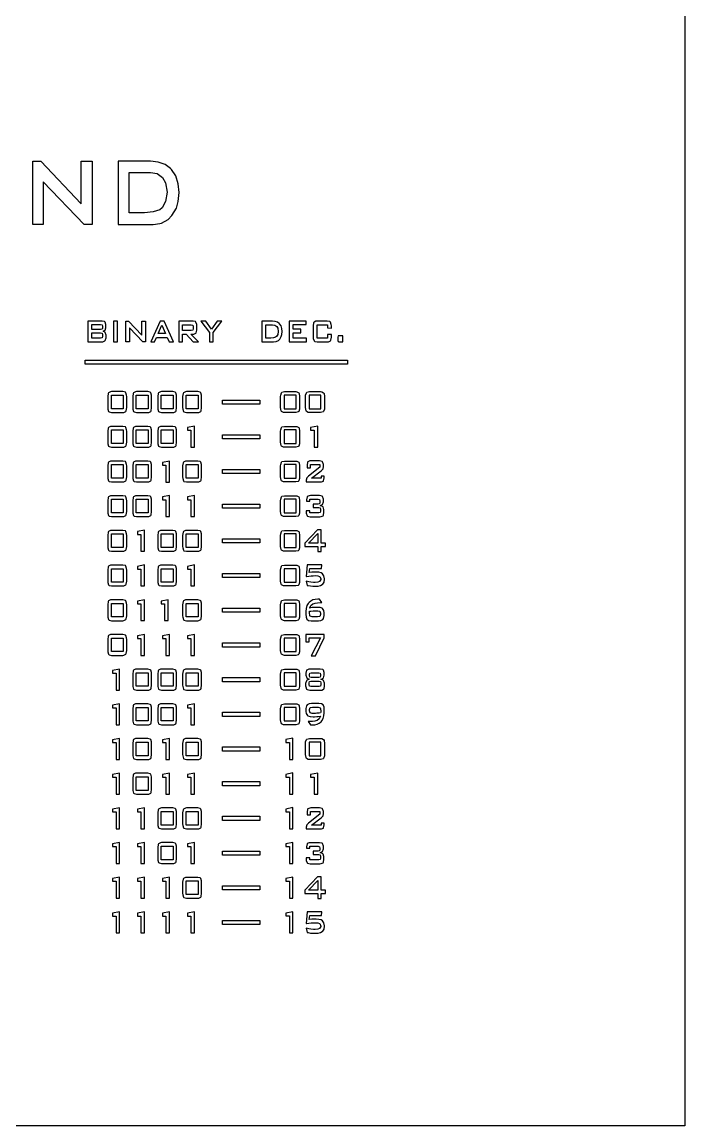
# Model space of a CAD drawing. Header units: inches. Extents: x 17631.1 to 17696.1, y 16284.5 to 16310.9.
# Drawn here: x 17651.45 to 17654.61, y 16300.4 to 16305.65 of the extents above; entities that cross this region are included whole.
import ezdxf

# ---------------------------------------------------------------- set-up
doc = ezdxf.new("R2010")
doc.units = ezdxf.units.IN
doc.header["$MEASUREMENT"] = 0

msp = doc.modelspace()

# ---------------------------------------------------------------- linework, layer by layer
at = {"color": 1}
msp.add_lwpolyline([(17631.1088, 16310.904), (17654.6088, 16310.904), (17654.6088, 16300.404), (17631.1088, 16300.404)], close=True, dxfattribs=at)
at = {"color": 2, "linetype": 'ByBlock', "flags": 128}
for points in [[(17651.7874, 16304.6914), (17651.7501, 16304.6914), (17651.5543, 16304.8942), (17651.5543, 16304.6914), (17651.5053, 16304.6914), (17651.5053, 16304.9922), (17651.5427, 16304.9922), (17651.7361, 16304.7894), (17651.7361, 16304.9922), (17651.7874, 16304.9922)], [(17652.1977, 16304.8849), (17652.186, 16304.9223), (17652.165, 16304.9525), (17652.1603, 16304.9572), (17652.1347, 16304.9759), (17652.1021, 16304.9876), (17652.0648, 16304.9922), (17651.911, 16304.9922), (17651.911, 16304.6914), (17652.0787, 16304.6914), (17652.1091, 16304.696), (17652.1184, 16304.6984), (17652.1487, 16304.7147), (17652.1673, 16304.7334), (17652.1884, 16304.7683), (17652.1977, 16304.801), (17652.2023, 16304.8429)], [(17652.137, 16304.801), (17652.1207, 16304.7707), (17652.1091, 16304.7613), (17652.0787, 16304.752), (17652.0368, 16304.7474), (17651.9645, 16304.7474), (17651.9645, 16304.9386), (17652.0648, 16304.9386), (17652.0974, 16304.9339), (17652.1231, 16304.9153), (17652.137, 16304.8896), (17652.144, 16304.8453)], [(17651.8501, 16304.1787), (17651.8399, 16304.1841), (17651.8501, 16304.1895), (17651.8535, 16304.2003), (17651.8535, 16304.2152), (17651.8494, 16304.2274), (17651.8467, 16304.2295), (17651.8352, 16304.2322), (17651.7675, 16304.2322), (17651.7675, 16304.1326), (17651.8305, 16304.1326), (17651.8386, 16304.1333), (17651.848, 16304.1374), (17651.8501, 16304.1394), (17651.8541, 16304.1523), (17651.8541, 16304.1651), (17651.8501, 16304.178)], [(17651.8365, 16304.2085), (17651.8365, 16304.199), (17651.8345, 16304.1936), (17651.8278, 16304.1922), (17651.7858, 16304.1922), (17651.7858, 16304.2159), (17651.8278, 16304.2159), (17651.8345, 16304.2146)], [(17651.9076, 16304.2322), (17651.8893, 16304.2322), (17651.8893, 16304.1326), (17651.9076, 16304.1326)], [(17652.0416, 16304.1326), (17652.0287, 16304.1326), (17651.9651, 16304.2003), (17651.9651, 16304.1326), (17651.9482, 16304.1326), (17651.9482, 16304.2322), (17651.9611, 16304.2322), (17652.0247, 16304.1651), (17652.0247, 16304.2322), (17652.0416, 16304.2322)], [(17652.1296, 16304.2322), (17652.1113, 16304.2322), (17652.0666, 16304.1326), (17652.0849, 16304.1326), (17652.0944, 16304.1543), (17652.1445, 16304.1543), (17652.1539, 16304.1326), (17652.1749, 16304.1326)], [(17652.137, 16304.1726), (17652.1018, 16304.1726), (17652.1194, 16304.2125)], [(17652.2683, 16304.2071), (17652.2683, 16304.1949), (17652.2663, 16304.1888), (17652.2595, 16304.1875), (17652.2182, 16304.1875), (17652.2182, 16304.2146), (17652.2595, 16304.2146), (17652.2663, 16304.2132)], [(17652.3637, 16304.178), (17652.405, 16304.2322), (17652.3833, 16304.2322), (17652.3563, 16304.1936), (17652.3285, 16304.2322), (17652.3041, 16304.2322), (17652.3454, 16304.1773), (17652.3454, 16304.1326), (17652.3637, 16304.1326)], [(17652.6905, 16304.1967), (17652.6867, 16304.209), (17652.6799, 16304.2192), (17652.6782, 16304.2209), (17652.6697, 16304.2268), (17652.6587, 16304.2306), (17652.6464, 16304.2319), (17652.5951, 16304.2319), (17652.5951, 16304.1326), (17652.6417, 16304.1326), (17652.6511, 16304.1331), (17652.6612, 16304.1348), (17652.6638, 16304.1352), (17652.6739, 16304.1403), (17652.6803, 16304.1466), (17652.6871, 16304.1581), (17652.6901, 16304.1687), (17652.6913, 16304.1827)], [(17652.6706, 16304.1687), (17652.6646, 16304.1589), (17652.6608, 16304.156), (17652.6511, 16304.1526), (17652.6375, 16304.1513), (17652.6137, 16304.1513), (17652.6137, 16304.2141), (17652.6464, 16304.2141), (17652.657, 16304.2124), (17652.6659, 16304.2064), (17652.6706, 16304.198), (17652.6727, 16304.1831)], [(17652.7439, 16304.1513), (17652.7439, 16304.1759), (17652.7804, 16304.1759), (17652.7804, 16304.1929), (17652.7439, 16304.1929), (17652.7439, 16304.2149), (17652.8062, 16304.2149), (17652.8062, 16304.2319), (17652.7252, 16304.2319), (17652.7252, 16304.1326), (17652.8071, 16304.1326), (17652.8071, 16304.1513)], [(17652.9262, 16304.2086), (17652.9258, 16304.2154), (17652.922, 16304.2268), (17652.9186, 16304.2294), (17652.9063, 16304.2319), (17652.8592, 16304.2319), (17652.8525, 16304.2315), (17652.8436, 16304.2268), (17652.8414, 16304.2234), (17652.8397, 16304.2086), (17652.8397, 16304.1488), (17652.8436, 16304.1377), (17652.8469, 16304.1352), (17652.8592, 16304.1326), (17652.9063, 16304.1326), (17652.9131, 16304.1331), (17652.922, 16304.1377), (17652.9241, 16304.1411), (17652.9262, 16304.156), (17652.9262, 16304.1678), (17652.9076, 16304.1678), (17652.9076, 16304.1513), (17652.858, 16304.1513), (17652.858, 16304.2141), (17652.9076, 16304.2141), (17652.9076, 16304.1992), (17652.9262, 16304.1988)], [(17651.8365, 16304.1672), (17651.8365, 16304.1597), (17651.8352, 16304.1523), (17651.8278, 16304.1509), (17651.7858, 16304.1509), (17651.7858, 16304.176), (17651.8278, 16304.176), (17651.8352, 16304.1739)], [(17652.9814, 16304.1399), (17652.9814, 16304.1555), (17652.9805, 16304.1611), (17652.9775, 16304.1623), (17652.964, 16304.1623), (17652.9584, 16304.1611), (17652.9576, 16304.1555), (17652.9576, 16304.1399), (17652.958, 16304.1343), (17652.961, 16304.1326), (17652.975, 16304.1326), (17652.9805, 16304.1339)], [(17651.952, 16303.8206), (17651.952, 16303.8727), (17651.9517, 16303.8801), (17651.9484, 16303.8913), (17651.9457, 16303.8937), (17651.9338, 16303.8963), (17651.8803, 16303.8963), (17651.8753, 16303.896), (17651.866, 16303.8913), (17651.864, 16303.8877), (17651.8624, 16303.8727), (17651.8624, 16303.8206), (17651.8627, 16303.8136), (17651.866, 16303.802), (17651.8687, 16303.7997), (17651.8803, 16303.797), (17651.9338, 16303.797), (17651.9391, 16303.7973), (17651.9484, 16303.802), (17651.95, 16303.8056)], [(17651.879, 16303.8794), (17651.9354, 16303.8794), (17651.9354, 16303.815), (17651.879, 16303.815)], [(17651.9975, 16303.8794), (17652.054, 16303.8794), (17652.054, 16303.815), (17651.9975, 16303.815)], [(17652.1894, 16303.8727), (17652.1891, 16303.8801), (17652.1858, 16303.8913), (17652.1831, 16303.8937), (17652.1712, 16303.8963), (17652.1177, 16303.8963), (17652.1124, 16303.896), (17652.1034, 16303.8913), (17652.1014, 16303.8877), (17652.0995, 16303.8727), (17652.0995, 16303.8206), (17652.0998, 16303.8136), (17652.1034, 16303.802), (17652.1058, 16303.7997), (17652.1177, 16303.797), (17652.1712, 16303.797), (17652.1765, 16303.7973), (17652.1858, 16303.802), (17652.1874, 16303.8056), (17652.1894, 16303.8206)], [(17652.1161, 16303.8794), (17652.1728, 16303.8794), (17652.1728, 16303.815), (17652.1161, 16303.815)], [(17652.3083, 16303.8727), (17652.308, 16303.8801), (17652.3047, 16303.8913), (17652.302, 16303.8937), (17652.29, 16303.8963), (17652.2366, 16303.8963), (17652.2313, 16303.896), (17652.2223, 16303.8913), (17652.2203, 16303.8877), (17652.2183, 16303.8727), (17652.2183, 16303.8206), (17652.2187, 16303.8136), (17652.2223, 16303.802), (17652.2246, 16303.7997), (17652.2366, 16303.797), (17652.29, 16303.797), (17652.2954, 16303.7973), (17652.3047, 16303.802), (17652.3063, 16303.8056), (17652.3083, 16303.8206)], [(17652.2349, 16303.8794), (17652.2917, 16303.8794), (17652.2917, 16303.815), (17652.2349, 16303.815)], [(17652.6845, 16303.8727), (17652.6848, 16303.8801), (17652.6882, 16303.8913), (17652.6908, 16303.8937), (17652.7028, 16303.8963), (17652.7562, 16303.8963), (17652.7615, 16303.896), (17652.7705, 16303.8913), (17652.7725, 16303.8877), (17652.7745, 16303.8727), (17652.7745, 16303.8206), (17652.7741, 16303.8136), (17652.7705, 16303.802), (17652.7682, 16303.7997), (17652.7562, 16303.797), (17652.7028, 16303.797), (17652.6975, 16303.7973), (17652.6882, 16303.802), (17652.6865, 16303.8056), (17652.6845, 16303.8206)], [(17652.7579, 16303.8794), (17652.7011, 16303.8794), (17652.7011, 16303.815), (17652.7579, 16303.815)], [(17652.8034, 16303.8727), (17652.8037, 16303.8801), (17652.807, 16303.8913), (17652.8097, 16303.8937), (17652.8216, 16303.8963), (17652.8751, 16303.8963), (17652.8804, 16303.896), (17652.8894, 16303.8913), (17652.8914, 16303.8877), (17652.8933, 16303.8727), (17652.8933, 16303.8206), (17652.893, 16303.8136), (17652.8894, 16303.802), (17652.887, 16303.7997), (17652.8751, 16303.797), (17652.8216, 16303.797), (17652.8163, 16303.7973), (17652.807, 16303.802), (17652.8054, 16303.8056), (17652.8034, 16303.8206)], [(17652.8767, 16303.8794), (17652.82, 16303.8794), (17652.82, 16303.815), (17652.8767, 16303.815)], [(17651.952, 16303.6556), (17651.952, 16303.7077), (17651.9517, 16303.7151), (17651.9484, 16303.7263), (17651.9457, 16303.7287), (17651.9338, 16303.7313), (17651.8803, 16303.7313), (17651.8753, 16303.731), (17651.866, 16303.7263), (17651.864, 16303.7227), (17651.8624, 16303.7077), (17651.8624, 16303.6556), (17651.8627, 16303.6486), (17651.866, 16303.637), (17651.8687, 16303.6347), (17651.8803, 16303.632), (17651.9338, 16303.632), (17651.9391, 16303.6323), (17651.9484, 16303.637), (17651.95, 16303.6406)], [(17652.1894, 16303.7077), (17652.1891, 16303.7151), (17652.1858, 16303.7263), (17652.1831, 16303.7287), (17652.1712, 16303.7313), (17652.1177, 16303.7313), (17652.1124, 16303.731), (17652.1034, 16303.7263), (17652.1014, 16303.7227), (17652.0995, 16303.7077), (17652.0995, 16303.6556), (17652.0998, 16303.6486), (17652.1034, 16303.637), (17652.1058, 16303.6347), (17652.1177, 16303.632), (17652.1712, 16303.632), (17652.1765, 16303.6323), (17652.1858, 16303.637), (17652.1874, 16303.6406), (17652.1894, 16303.6556)], [(17652.2742, 16303.7319), (17652.2407, 16303.7255), (17652.2407, 16303.7124), (17652.2574, 16303.7124), (17652.2574, 16303.6321), (17652.2742, 16303.6321)], [(17652.6845, 16303.7077), (17652.6848, 16303.7151), (17652.6882, 16303.7263), (17652.6908, 16303.7287), (17652.7028, 16303.7313), (17652.7562, 16303.7313), (17652.7615, 16303.731), (17652.7705, 16303.7263), (17652.7725, 16303.7227), (17652.7745, 16303.7077), (17652.7745, 16303.6556), (17652.7741, 16303.6486), (17652.7705, 16303.637), (17652.7682, 16303.6347), (17652.7562, 16303.632), (17652.7028, 16303.632), (17652.6975, 16303.6323), (17652.6882, 16303.637), (17652.6865, 16303.6406), (17652.6845, 16303.6556)], [(17652.8609, 16303.7328), (17652.8268, 16303.7262), (17652.8268, 16303.7131), (17652.844, 16303.7131), (17652.844, 16303.632), (17652.8609, 16303.632)], [(17651.879, 16303.7144), (17651.9354, 16303.7144), (17651.9354, 16303.65), (17651.879, 16303.65)], [(17651.9975, 16303.7144), (17652.054, 16303.7144), (17652.054, 16303.65), (17651.9975, 16303.65)], [(17652.1161, 16303.7144), (17652.1728, 16303.7144), (17652.1728, 16303.65), (17652.1161, 16303.65)], [(17652.7579, 16303.7144), (17652.7011, 16303.7144), (17652.7011, 16303.65), (17652.7579, 16303.65)], [(17651.952, 16303.4906), (17651.952, 16303.5427), (17651.9517, 16303.5501), (17651.9484, 16303.5613), (17651.9457, 16303.5637), (17651.9338, 16303.5663), (17651.8803, 16303.5663), (17651.8753, 16303.566), (17651.866, 16303.5613), (17651.864, 16303.5577), (17651.8624, 16303.5427), (17651.8624, 16303.4906), (17651.8627, 16303.4836), (17651.866, 16303.472), (17651.8687, 16303.4697), (17651.8803, 16303.467), (17651.9338, 16303.467), (17651.9391, 16303.4673), (17651.9484, 16303.472), (17651.95, 16303.4756)], [(17652.1553, 16303.5664), (17652.1218, 16303.56), (17652.1218, 16303.5469), (17652.1386, 16303.5469), (17652.1386, 16303.4666), (17652.1553, 16303.4666)], [(17652.3083, 16303.5427), (17652.308, 16303.5501), (17652.3047, 16303.5613), (17652.302, 16303.5637), (17652.29, 16303.5663), (17652.2366, 16303.5663), (17652.2313, 16303.566), (17652.2223, 16303.5613), (17652.2203, 16303.5577), (17652.2183, 16303.5427), (17652.2183, 16303.4906), (17652.2187, 16303.4836), (17652.2223, 16303.472), (17652.2246, 16303.4697), (17652.2366, 16303.467), (17652.29, 16303.467), (17652.2954, 16303.4673), (17652.3047, 16303.472), (17652.3063, 16303.4756), (17652.3083, 16303.4906)], [(17652.6845, 16303.5427), (17652.6848, 16303.5501), (17652.6882, 16303.5613), (17652.6908, 16303.5637), (17652.7028, 16303.5663), (17652.7562, 16303.5663), (17652.7615, 16303.566), (17652.7705, 16303.5613), (17652.7725, 16303.5577), (17652.7745, 16303.5427), (17652.7745, 16303.4906), (17652.7741, 16303.4836), (17652.7705, 16303.472), (17652.7682, 16303.4697), (17652.7562, 16303.467), (17652.7028, 16303.467), (17652.6975, 16303.4673), (17652.6882, 16303.472), (17652.6865, 16303.4756), (17652.6845, 16303.4906)], [(17651.879, 16303.5494), (17651.9354, 16303.5494), (17651.9354, 16303.485), (17651.879, 16303.485)], [(17651.9975, 16303.5494), (17652.054, 16303.5494), (17652.054, 16303.485), (17651.9975, 16303.485)], [(17652.2349, 16303.5494), (17652.2917, 16303.5494), (17652.2917, 16303.485), (17652.2349, 16303.485)], [(17652.7579, 16303.5494), (17652.7011, 16303.5494), (17652.7011, 16303.485), (17652.7579, 16303.485)], [(17651.952, 16303.3256), (17651.952, 16303.3777), (17651.9517, 16303.3851), (17651.9484, 16303.3963), (17651.9457, 16303.3987), (17651.9338, 16303.4013), (17651.8803, 16303.4013), (17651.8753, 16303.401), (17651.866, 16303.3963), (17651.864, 16303.3927), (17651.8624, 16303.3777), (17651.8624, 16303.3256), (17651.8627, 16303.3186), (17651.866, 16303.307), (17651.8687, 16303.3047), (17651.8803, 16303.302), (17651.9338, 16303.302), (17651.9391, 16303.3023), (17651.9484, 16303.307), (17651.95, 16303.3106)], [(17651.879, 16303.3844), (17651.9354, 16303.3844), (17651.9354, 16303.32), (17651.879, 16303.32)], [(17651.9975, 16303.3844), (17652.054, 16303.3844), (17652.054, 16303.32), (17651.9975, 16303.32)], [(17652.1553, 16303.4019), (17652.1218, 16303.3955), (17652.1218, 16303.3824), (17652.1386, 16303.3824), (17652.1386, 16303.3021), (17652.1553, 16303.3021)], [(17652.2742, 16303.4019), (17652.2407, 16303.3955), (17652.2407, 16303.3824), (17652.2574, 16303.3824), (17652.2574, 16303.3021), (17652.2742, 16303.3021)], [(17652.6845, 16303.3777), (17652.6848, 16303.3851), (17652.6882, 16303.3963), (17652.6908, 16303.3987), (17652.7028, 16303.4013), (17652.7562, 16303.4013), (17652.7615, 16303.401), (17652.7705, 16303.3963), (17652.7725, 16303.3927), (17652.7745, 16303.3777), (17652.7745, 16303.3256), (17652.7741, 16303.3186), (17652.7705, 16303.307), (17652.7682, 16303.3047), (17652.7562, 16303.302), (17652.7028, 16303.302), (17652.6975, 16303.3023), (17652.6882, 16303.307), (17652.6865, 16303.3106), (17652.6845, 16303.3256)], [(17652.7579, 16303.3844), (17652.7011, 16303.3844), (17652.7011, 16303.32), (17652.7579, 16303.32)], [(17651.952, 16303.1606), (17651.952, 16303.2127), (17651.9517, 16303.2201), (17651.9484, 16303.2313), (17651.9457, 16303.2337), (17651.9338, 16303.2363), (17651.8803, 16303.2363), (17651.8753, 16303.236), (17651.866, 16303.2313), (17651.864, 16303.2277), (17651.8624, 16303.2127), (17651.8624, 16303.1606), (17651.8627, 16303.1536), (17651.866, 16303.142), (17651.8687, 16303.1397), (17651.8803, 16303.137), (17651.9338, 16303.137), (17651.9391, 16303.1373), (17651.9484, 16303.142), (17651.95, 16303.1456)], [(17651.879, 16303.2194), (17651.9354, 16303.2194), (17651.9354, 16303.155), (17651.879, 16303.155)], [(17652.0368, 16303.2369), (17652.0033, 16303.2305), (17652.0033, 16303.2174), (17652.02, 16303.2174), (17652.02, 16303.1371), (17652.0368, 16303.1371)], [(17652.1894, 16303.2127), (17652.1891, 16303.2201), (17652.1858, 16303.2313), (17652.1831, 16303.2337), (17652.1712, 16303.2363), (17652.1177, 16303.2363), (17652.1124, 16303.236), (17652.1034, 16303.2313), (17652.1014, 16303.2277), (17652.0995, 16303.2127), (17652.0995, 16303.1606), (17652.0998, 16303.1536), (17652.1034, 16303.142), (17652.1058, 16303.1397), (17652.1177, 16303.137), (17652.1712, 16303.137), (17652.1765, 16303.1373), (17652.1858, 16303.142), (17652.1874, 16303.1456), (17652.1894, 16303.1606)], [(17652.1161, 16303.2194), (17652.1728, 16303.2194), (17652.1728, 16303.155), (17652.1161, 16303.155)], [(17652.3083, 16303.2127), (17652.308, 16303.2201), (17652.3047, 16303.2313), (17652.302, 16303.2337), (17652.29, 16303.2363), (17652.2366, 16303.2363), (17652.2313, 16303.236), (17652.2223, 16303.2313), (17652.2203, 16303.2277), (17652.2183, 16303.2127), (17652.2183, 16303.1606), (17652.2187, 16303.1536), (17652.2223, 16303.142), (17652.2246, 16303.1397), (17652.2366, 16303.137), (17652.29, 16303.137), (17652.2954, 16303.1373), (17652.3047, 16303.142), (17652.3063, 16303.1456), (17652.3083, 16303.1606)], [(17652.2349, 16303.2194), (17652.2917, 16303.2194), (17652.2917, 16303.155), (17652.2349, 16303.155)], [(17652.6845, 16303.2127), (17652.6848, 16303.2201), (17652.6882, 16303.2313), (17652.6908, 16303.2337), (17652.7028, 16303.2363), (17652.7562, 16303.2363), (17652.7615, 16303.236), (17652.7705, 16303.2313), (17652.7725, 16303.2277), (17652.7745, 16303.2127), (17652.7745, 16303.1606), (17652.7741, 16303.1536), (17652.7705, 16303.142), (17652.7682, 16303.1397), (17652.7562, 16303.137), (17652.7028, 16303.137), (17652.6975, 16303.1373), (17652.6882, 16303.142), (17652.6865, 16303.1456), (17652.6845, 16303.1606)], [(17652.7579, 16303.2194), (17652.7011, 16303.2194), (17652.7011, 16303.155), (17652.7579, 16303.155)], [(17652.8977, 16303.1596), (17652.8977, 16303.1763), (17652.8782, 16303.1763), (17652.8782, 16303.2387), (17652.8608, 16303.2387), (17652.8006, 16303.1763), (17652.8006, 16303.1596), (17652.8613, 16303.1596), (17652.8613, 16303.1364), (17652.8782, 16303.1364), (17652.8782, 16303.1596)], [(17652.8613, 16303.1763), (17652.8175, 16303.1763), (17652.8613, 16303.2212)], [(17651.952, 16302.9956), (17651.952, 16303.0477), (17651.9517, 16303.0551), (17651.9484, 16303.0663), (17651.9457, 16303.0687), (17651.9338, 16303.0713), (17651.8803, 16303.0713), (17651.8753, 16303.071), (17651.866, 16303.0663), (17651.864, 16303.0627), (17651.8624, 16303.0477), (17651.8624, 16302.9956), (17651.8627, 16302.9886), (17651.866, 16302.977), (17651.8687, 16302.9747), (17651.8803, 16302.972), (17651.9338, 16302.972), (17651.9391, 16302.9723), (17651.9484, 16302.977), (17651.95, 16302.9806)], [(17651.879, 16303.0544), (17651.9354, 16303.0544), (17651.9354, 16302.99), (17651.879, 16302.99)], [(17652.0368, 16303.0719), (17652.0033, 16303.0655), (17652.0033, 16303.0524), (17652.02, 16303.0524), (17652.02, 16302.9721), (17652.0368, 16302.9721)], [(17652.1894, 16303.0477), (17652.1891, 16303.0551), (17652.1858, 16303.0663), (17652.1831, 16303.0687), (17652.1712, 16303.0713), (17652.1177, 16303.0713), (17652.1124, 16303.071), (17652.1034, 16303.0663), (17652.1014, 16303.0627), (17652.0995, 16303.0477), (17652.0995, 16302.9956), (17652.0998, 16302.9886), (17652.1034, 16302.977), (17652.1058, 16302.9747), (17652.1177, 16302.972), (17652.1712, 16302.972), (17652.1765, 16302.9723), (17652.1858, 16302.977), (17652.1874, 16302.9806), (17652.1894, 16302.9956)], [(17652.1161, 16303.0544), (17652.1728, 16303.0544), (17652.1728, 16302.99), (17652.1161, 16302.99)], [(17652.2742, 16303.0719), (17652.2407, 16303.0655), (17652.2407, 16303.0524), (17652.2574, 16303.0524), (17652.2574, 16302.9721), (17652.2742, 16302.9721)], [(17652.6845, 16303.0477), (17652.6848, 16303.0551), (17652.6882, 16303.0663), (17652.6908, 16303.0687), (17652.7028, 16303.0713), (17652.7562, 16303.0713), (17652.7615, 16303.071), (17652.7705, 16303.0663), (17652.7725, 16303.0627), (17652.7745, 16303.0477), (17652.7745, 16302.9956), (17652.7741, 16302.9886), (17652.7705, 16302.977), (17652.7682, 16302.9747), (17652.7562, 16302.972), (17652.7028, 16302.972), (17652.6975, 16302.9723), (17652.6882, 16302.977), (17652.6865, 16302.9806), (17652.6845, 16302.9956)], [(17652.7579, 16303.0544), (17652.7011, 16303.0544), (17652.7011, 16302.99), (17652.7579, 16302.99)], [(17652.8933, 16303.0065), (17652.8905, 16303.0203), (17652.8833, 16303.03), (17652.8776, 16303.0341), (17652.867, 16303.0372), (17652.8536, 16303.0383), (17652.8513, 16303.0383), (17652.8395, 16303.0378), (17652.8332, 16303.0375), (17652.8212, 16303.0361), (17652.8232, 16303.0555), (17652.879, 16303.0555), (17652.8805, 16303.0724), (17652.8112, 16303.0724), (17652.8066, 16303.0169), (17652.8072, 16303.0172), (17652.8189, 16303.0189), (17652.8301, 16303.02), (17652.839, 16303.0206), (17652.8498, 16303.0212), (17652.861, 16303.0203), (17652.8702, 16303.0174), (17652.8713, 16303.0169), (17652.8762, 16303.0054), (17652.8762, 16303.0034), (17652.8702, 16302.9931), (17652.8624, 16302.9902), (17652.849, 16302.9891), (17652.8407, 16302.9894), (17652.8289, 16302.9905), (17652.8183, 16302.9919), (17652.8066, 16302.9945), (17652.8106, 16302.975), (17652.8152, 16302.9739), (17652.8272, 16302.9722), (17652.8372, 16302.9713), (17652.8493, 16302.971), (17652.8498, 16302.971), (17652.8639, 16302.9719), (17652.8747, 16302.9745), (17652.883, 16302.9791), (17652.8848, 16302.9805), (17652.8911, 16302.9905), (17652.8933, 16303.0045)], [(17651.952, 16302.8306), (17651.952, 16302.8827), (17651.9517, 16302.8901), (17651.9484, 16302.9013), (17651.9457, 16302.9037), (17651.9338, 16302.9063), (17651.8803, 16302.9063), (17651.8753, 16302.906), (17651.866, 16302.9013), (17651.864, 16302.8977), (17651.8624, 16302.8827), (17651.8624, 16302.8306), (17651.8627, 16302.8236), (17651.866, 16302.812), (17651.8687, 16302.8097), (17651.8803, 16302.807), (17651.9338, 16302.807), (17651.9391, 16302.8073), (17651.9484, 16302.812), (17651.95, 16302.8156)], [(17651.879, 16302.8894), (17651.9354, 16302.8894), (17651.9354, 16302.825), (17651.879, 16302.825)], [(17652.0368, 16302.9069), (17652.0033, 16302.9005), (17652.0033, 16302.8874), (17652.02, 16302.8874), (17652.02, 16302.8071), (17652.0368, 16302.8071)], [(17652.1488, 16302.9069), (17652.1153, 16302.9005), (17652.1153, 16302.8874), (17652.132, 16302.8874), (17652.132, 16302.8071), (17652.1488, 16302.8071)], [(17652.3083, 16302.8827), (17652.308, 16302.8901), (17652.3047, 16302.9013), (17652.302, 16302.9037), (17652.29, 16302.9063), (17652.2366, 16302.9063), (17652.2313, 16302.906), (17652.2223, 16302.9013), (17652.2203, 16302.8977), (17652.2183, 16302.8827), (17652.2183, 16302.8306), (17652.2187, 16302.8236), (17652.2223, 16302.812), (17652.2246, 16302.8097), (17652.2366, 16302.807), (17652.29, 16302.807), (17652.2954, 16302.8073), (17652.3047, 16302.812), (17652.3063, 16302.8156), (17652.3083, 16302.8306)], [(17652.2349, 16302.8894), (17652.2917, 16302.8894), (17652.2917, 16302.825), (17652.2349, 16302.825)], [(17652.6845, 16302.8827), (17652.6848, 16302.8901), (17652.6882, 16302.9013), (17652.6908, 16302.9037), (17652.7028, 16302.9063), (17652.7562, 16302.9063), (17652.7615, 16302.906), (17652.7705, 16302.9013), (17652.7725, 16302.8977), (17652.7745, 16302.8827), (17652.7745, 16302.8306), (17652.7741, 16302.8236), (17652.7705, 16302.812), (17652.7682, 16302.8097), (17652.7562, 16302.807), (17652.7028, 16302.807), (17652.6975, 16302.8073), (17652.6882, 16302.812), (17652.6865, 16302.8156), (17652.6845, 16302.8306)], [(17652.7579, 16302.8894), (17652.7011, 16302.8894), (17652.7011, 16302.825), (17652.7579, 16302.825)], [(17652.8917, 16302.8447), (17652.8906, 16302.855), (17652.8846, 16302.865), (17652.882, 16302.8667), (17652.8722, 16302.8696), (17652.8582, 16302.8705), (17652.8522, 16302.8705), (17652.8408, 16302.8696), (17652.8342, 16302.869), (17652.8227, 16302.867), (17652.823, 16302.8676), (17652.8287, 16302.8793), (17652.8382, 16302.8871), (17652.8399, 16302.8879), (17652.8491, 16302.8908), (17652.8605, 16302.8922), (17652.8751, 16302.8928), (17652.88, 16302.8928), (17652.8691, 16302.9089), (17652.8657, 16302.9094), (17652.8622, 16302.9094), (17652.8493, 16302.9083), (17652.8379, 16302.9054), (17652.8282, 16302.9005), (17652.8199, 16302.894), (17652.8156, 16302.8891), (17652.8093, 16302.8785), (17652.8056, 16302.8656), (17652.8044, 16302.8507), (17652.8044, 16302.8375), (17652.8056, 16302.8238), (17652.8098, 16302.8135), (17652.8176, 16302.8086), (17652.8307, 16302.8069), (17652.8645, 16302.8069), (17652.8763, 16302.808), (17652.8851, 16302.8126), (17652.8888, 16302.8175), (17652.8917, 16302.8312)], [(17652.8717, 16302.8272), (17652.8714, 16302.8272), (17652.8602, 16302.8246), (17652.8379, 16302.8246), (17652.8342, 16302.8249), (17652.8244, 16302.8284), (17652.823, 16302.8307), (17652.8213, 16302.8461), (17652.8216, 16302.8496), (17652.8216, 16302.8519), (17652.8284, 16302.8527), (17652.8399, 16302.8539), (17652.8456, 16302.8541), (17652.8571, 16302.8544), (17652.8614, 16302.8541), (17652.8714, 16302.8519), (17652.8748, 16302.8424), (17652.8748, 16302.8367)], [(17651.952, 16302.6656), (17651.952, 16302.7177), (17651.9517, 16302.7251), (17651.9484, 16302.7363), (17651.9457, 16302.7387), (17651.9338, 16302.7413), (17651.8803, 16302.7413), (17651.8753, 16302.741), (17651.866, 16302.7363), (17651.864, 16302.7327), (17651.8624, 16302.7177), (17651.8624, 16302.6656), (17651.8627, 16302.6586), (17651.866, 16302.647), (17651.8687, 16302.6447), (17651.8803, 16302.642), (17651.9338, 16302.642), (17651.9391, 16302.6423), (17651.9484, 16302.647), (17651.95, 16302.6506)], [(17651.879, 16302.7244), (17651.9354, 16302.7244), (17651.9354, 16302.66), (17651.879, 16302.66)], [(17652.0368, 16302.7419), (17652.0033, 16302.7355), (17652.0033, 16302.7224), (17652.02, 16302.7224), (17652.02, 16302.6421), (17652.0368, 16302.6421)], [(17652.1553, 16302.7419), (17652.1218, 16302.7355), (17652.1218, 16302.7224), (17652.1386, 16302.7224), (17652.1386, 16302.6421), (17652.1553, 16302.6421)], [(17652.2742, 16302.7419), (17652.2407, 16302.7355), (17652.2407, 16302.7224), (17652.2574, 16302.7224), (17652.2574, 16302.6421), (17652.2742, 16302.6421)], [(17652.6845, 16302.7177), (17652.6848, 16302.7251), (17652.6882, 16302.7363), (17652.6908, 16302.7387), (17652.7028, 16302.7413), (17652.7562, 16302.7413), (17652.7615, 16302.741), (17652.7705, 16302.7363), (17652.7725, 16302.7327), (17652.7745, 16302.7177), (17652.7745, 16302.6656), (17652.7741, 16302.6586), (17652.7705, 16302.647), (17652.7682, 16302.6447), (17652.7562, 16302.642), (17652.7028, 16302.642), (17652.6975, 16302.6423), (17652.6882, 16302.647), (17652.6865, 16302.6506), (17652.6845, 16302.6656)], [(17652.7579, 16302.7244), (17652.7011, 16302.7244), (17652.7011, 16302.66), (17652.7579, 16302.66)], [(17652.8926, 16302.742), (17652.8038, 16302.742), (17652.8038, 16302.707), (17652.8204, 16302.707), (17652.8207, 16302.7248), (17652.8737, 16302.7248), (17652.8304, 16302.64), (17652.8508, 16302.64), (17652.8926, 16302.7259)], [(17651.9182, 16302.5769), (17651.8847, 16302.5705), (17651.8847, 16302.5574), (17651.9015, 16302.5574), (17651.9015, 16302.4771), (17651.9182, 16302.4771)], [(17652.1894, 16302.5527), (17652.1891, 16302.5601), (17652.1858, 16302.5713), (17652.1831, 16302.5737), (17652.1712, 16302.5763), (17652.1177, 16302.5763), (17652.1124, 16302.576), (17652.1034, 16302.5713), (17652.1014, 16302.5677), (17652.0995, 16302.5527), (17652.0995, 16302.5006), (17652.0998, 16302.4936), (17652.1034, 16302.482), (17652.1058, 16302.4797), (17652.1177, 16302.477), (17652.1712, 16302.477), (17652.1765, 16302.4773), (17652.1858, 16302.482), (17652.1874, 16302.4856), (17652.1894, 16302.5006)], [(17652.3083, 16302.5527), (17652.308, 16302.5601), (17652.3047, 16302.5713), (17652.302, 16302.5737), (17652.29, 16302.5763), (17652.2366, 16302.5763), (17652.2313, 16302.576), (17652.2223, 16302.5713), (17652.2203, 16302.5677), (17652.2183, 16302.5527), (17652.2183, 16302.5006), (17652.2187, 16302.4936), (17652.2223, 16302.482), (17652.2246, 16302.4797), (17652.2366, 16302.477), (17652.29, 16302.477), (17652.2954, 16302.4773), (17652.3047, 16302.482), (17652.3063, 16302.4856), (17652.3083, 16302.5006)], [(17652.6845, 16302.5527), (17652.6848, 16302.5601), (17652.6882, 16302.5713), (17652.6908, 16302.5737), (17652.7028, 16302.5763), (17652.7562, 16302.5763), (17652.7615, 16302.576), (17652.7705, 16302.5713), (17652.7725, 16302.5677), (17652.7745, 16302.5527), (17652.7745, 16302.5006), (17652.7741, 16302.4936), (17652.7705, 16302.482), (17652.7682, 16302.4797), (17652.7562, 16302.477), (17652.7028, 16302.477), (17652.6975, 16302.4773), (17652.6882, 16302.482), (17652.6865, 16302.4856), (17652.6845, 16302.5006)], [(17651.9975, 16302.5594), (17652.054, 16302.5594), (17652.054, 16302.495), (17651.9975, 16302.495)], [(17652.1161, 16302.5594), (17652.1728, 16302.5594), (17652.1728, 16302.495), (17652.1161, 16302.495)], [(17652.2349, 16302.5594), (17652.2917, 16302.5594), (17652.2917, 16302.495), (17652.2349, 16302.495)], [(17652.7579, 16302.5594), (17652.7011, 16302.5594), (17652.7011, 16302.495), (17652.7579, 16302.495)], [(17652.8766, 16302.5108), (17652.8766, 16302.5036), (17652.8751, 16302.4962), (17652.8688, 16302.4944), (17652.8279, 16302.4944), (17652.8219, 16302.4962), (17652.8204, 16302.5036), (17652.8204, 16302.5108), (17652.8219, 16302.5182), (17652.8279, 16302.5199), (17652.8688, 16302.5199), (17652.8751, 16302.5182)], [(17652.8748, 16302.5503), (17652.8748, 16302.5454), (17652.8734, 16302.538), (17652.8671, 16302.5363), (17652.8299, 16302.5363), (17652.8236, 16302.5383), (17652.8222, 16302.5454), (17652.8222, 16302.5503), (17652.8236, 16302.5577), (17652.8299, 16302.5595), (17652.8671, 16302.5595), (17652.8734, 16302.5577)], [(17651.9182, 16302.4119), (17651.8847, 16302.4055), (17651.8847, 16302.3924), (17651.9015, 16302.3924), (17651.9015, 16302.3121), (17651.9182, 16302.3121)], [(17652.1894, 16302.3877), (17652.1891, 16302.3951), (17652.1858, 16302.4063), (17652.1831, 16302.4087), (17652.1712, 16302.4113), (17652.1177, 16302.4113), (17652.1124, 16302.411), (17652.1034, 16302.4063), (17652.1014, 16302.4027), (17652.0995, 16302.3877), (17652.0995, 16302.3356), (17652.0998, 16302.3286), (17652.1034, 16302.317), (17652.1058, 16302.3147), (17652.1177, 16302.312), (17652.1712, 16302.312), (17652.1765, 16302.3123), (17652.1858, 16302.317), (17652.1874, 16302.3206), (17652.1894, 16302.3356)], [(17652.2742, 16302.4119), (17652.2407, 16302.4055), (17652.2407, 16302.3924), (17652.2574, 16302.3924), (17652.2574, 16302.3121), (17652.2742, 16302.3121)], [(17652.6845, 16302.3877), (17652.6848, 16302.3951), (17652.6882, 16302.4063), (17652.6908, 16302.4087), (17652.7028, 16302.4113), (17652.7562, 16302.4113), (17652.7615, 16302.411), (17652.7705, 16302.4063), (17652.7725, 16302.4027), (17652.7745, 16302.3877), (17652.7745, 16302.3356), (17652.7741, 16302.3286), (17652.7705, 16302.317), (17652.7682, 16302.3147), (17652.7562, 16302.312), (17652.7028, 16302.312), (17652.6975, 16302.3123), (17652.6882, 16302.317), (17652.6865, 16302.3206), (17652.6845, 16302.3356)], [(17652.8923, 16302.3825), (17652.8912, 16302.3962), (17652.8866, 16302.4068), (17652.8788, 16302.4117), (17652.866, 16302.4134), (17652.8322, 16302.4134), (17652.8204, 16302.412), (17652.8116, 16302.4074), (17652.8076, 16302.4025), (17652.8047, 16302.3891), (17652.8047, 16302.3756), (17652.8061, 16302.3653), (17652.8122, 16302.3555), (17652.8147, 16302.3538), (17652.8245, 16302.3507), (17652.8388, 16302.3498), (17652.8451, 16302.3498), (17652.8565, 16302.3507), (17652.8625, 16302.3513), (17652.874, 16302.353), (17652.8737, 16302.3524), (17652.868, 16302.3406), (17652.8585, 16302.3329), (17652.8565, 16302.3321), (17652.8476, 16302.3295), (17652.8359, 16302.3278), (17652.8216, 16302.3272), (17652.8164, 16302.3272), (17652.8273, 16302.3111), (17652.8296, 16302.3109), (17652.8342, 16302.3109), (17652.8471, 16302.312), (17652.8585, 16302.3149), (17652.8685, 16302.3195), (17652.8768, 16302.326), (17652.8811, 16302.3309), (17652.8872, 16302.3418), (17652.8909, 16302.3544), (17652.8923, 16302.3693)], [(17651.9975, 16302.3944), (17652.054, 16302.3944), (17652.054, 16302.33), (17651.9975, 16302.33)], [(17652.1161, 16302.3944), (17652.1728, 16302.3944), (17652.1728, 16302.33), (17652.1161, 16302.33)], [(17652.7579, 16302.3944), (17652.7011, 16302.3944), (17652.7011, 16302.33), (17652.7579, 16302.33)], [(17652.8754, 16302.3744), (17652.8754, 16302.3716), (17652.8748, 16302.3684), (17652.8674, 16302.3676), (17652.8562, 16302.3664), (17652.8508, 16302.3661), (17652.8396, 16302.3659), (17652.8353, 16302.3659), (17652.8253, 16302.3684), (17652.8216, 16302.3782), (17652.8216, 16302.3839), (17652.8247, 16302.3936), (17652.8253, 16302.3939), (17652.8365, 16302.3962), (17652.8625, 16302.3962), (17652.8723, 16302.3928), (17652.8737, 16302.3899)], [(17652.7433, 16302.2478), (17652.7092, 16302.2412), (17652.7092, 16302.228), (17652.7264, 16302.228), (17652.7264, 16302.1469), (17652.7433, 16302.1469)], [(17651.9182, 16302.2469), (17651.8847, 16302.2405), (17651.8847, 16302.2274), (17651.9015, 16302.2274), (17651.9015, 16302.1471), (17651.9182, 16302.1471)], [(17651.9975, 16302.2294), (17652.054, 16302.2294), (17652.054, 16302.165), (17651.9975, 16302.165)], [(17652.1553, 16302.2469), (17652.1218, 16302.2405), (17652.1218, 16302.2274), (17652.1386, 16302.2274), (17652.1386, 16302.1471), (17652.1553, 16302.1471)], [(17652.3083, 16302.2227), (17652.308, 16302.2301), (17652.3047, 16302.2413), (17652.302, 16302.2437), (17652.29, 16302.2463), (17652.2366, 16302.2463), (17652.2313, 16302.246), (17652.2223, 16302.2413), (17652.2203, 16302.2377), (17652.2183, 16302.2227), (17652.2183, 16302.1706), (17652.2187, 16302.1636), (17652.2223, 16302.152), (17652.2246, 16302.1497), (17652.2366, 16302.147), (17652.29, 16302.147), (17652.2954, 16302.1473), (17652.3047, 16302.152), (17652.3063, 16302.1556), (17652.3083, 16302.1706)], [(17652.2349, 16302.2294), (17652.2917, 16302.2294), (17652.2917, 16302.165), (17652.2349, 16302.165)], [(17652.8034, 16302.2227), (17652.8037, 16302.2301), (17652.807, 16302.2413), (17652.8097, 16302.2437), (17652.8216, 16302.2463), (17652.8751, 16302.2463), (17652.8804, 16302.246), (17652.8894, 16302.2413), (17652.8914, 16302.2377), (17652.8933, 16302.2227), (17652.8933, 16302.1706), (17652.893, 16302.1636), (17652.8894, 16302.152), (17652.887, 16302.1497), (17652.8751, 16302.147), (17652.8216, 16302.147), (17652.8163, 16302.1473), (17652.807, 16302.152), (17652.8054, 16302.1556), (17652.8034, 16302.1706)], [(17652.8767, 16302.2294), (17652.82, 16302.2294), (17652.82, 16302.165), (17652.8767, 16302.165)], [(17651.9182, 16302.0819), (17651.8847, 16302.0755), (17651.8847, 16302.0624), (17651.9015, 16302.0624), (17651.9015, 16301.9821), (17651.9182, 16301.9821)], [(17651.9975, 16302.0644), (17652.054, 16302.0644), (17652.054, 16302), (17651.9975, 16302)], [(17652.1553, 16302.0819), (17652.1218, 16302.0755), (17652.1218, 16302.0624), (17652.1386, 16302.0624), (17652.1386, 16301.9821), (17652.1553, 16301.9821)], [(17652.2742, 16302.0819), (17652.2407, 16302.0755), (17652.2407, 16302.0624), (17652.2574, 16302.0624), (17652.2574, 16301.9821), (17652.2742, 16301.9821)], [(17652.7433, 16302.0828), (17652.7092, 16302.0762), (17652.7092, 16302.063), (17652.7264, 16302.063), (17652.7264, 16301.9819), (17652.7433, 16301.9819)], [(17652.8609, 16302.0822), (17652.8268, 16302.0757), (17652.8268, 16302.0625), (17652.844, 16302.0625), (17652.844, 16301.9814), (17652.8609, 16301.9814)], [(17651.9182, 16301.9169), (17651.8847, 16301.9105), (17651.8847, 16301.8974), (17651.9015, 16301.8974), (17651.9015, 16301.8171), (17651.9182, 16301.8171)], [(17652.0368, 16301.9169), (17652.0033, 16301.9105), (17652.0033, 16301.8974), (17652.02, 16301.8974), (17652.02, 16301.8171), (17652.0368, 16301.8171)], [(17652.1894, 16301.8927), (17652.1891, 16301.9001), (17652.1858, 16301.9113), (17652.1831, 16301.9137), (17652.1712, 16301.9163), (17652.1177, 16301.9163), (17652.1124, 16301.916), (17652.1034, 16301.9113), (17652.1014, 16301.9077), (17652.0995, 16301.8927), (17652.0995, 16301.8406), (17652.0998, 16301.8336), (17652.1034, 16301.822), (17652.1058, 16301.8197), (17652.1177, 16301.817), (17652.1712, 16301.817), (17652.1765, 16301.8173), (17652.1858, 16301.822), (17652.1874, 16301.8256), (17652.1894, 16301.8406)], [(17652.1161, 16301.8994), (17652.1728, 16301.8994), (17652.1728, 16301.835), (17652.1161, 16301.835)], [(17652.3083, 16301.8927), (17652.308, 16301.9001), (17652.3047, 16301.9113), (17652.302, 16301.9137), (17652.29, 16301.9163), (17652.2366, 16301.9163), (17652.2313, 16301.916), (17652.2223, 16301.9113), (17652.2203, 16301.9077), (17652.2183, 16301.8927), (17652.2183, 16301.8406), (17652.2187, 16301.8336), (17652.2223, 16301.822), (17652.2246, 16301.8197), (17652.2366, 16301.817), (17652.29, 16301.817), (17652.2954, 16301.8173), (17652.3047, 16301.822), (17652.3063, 16301.8256), (17652.3083, 16301.8406)], [(17652.2349, 16301.8994), (17652.2917, 16301.8994), (17652.2917, 16301.835), (17652.2349, 16301.835)], [(17652.7433, 16301.9178), (17652.7092, 16301.9112), (17652.7092, 16301.898), (17652.7264, 16301.898), (17652.7264, 16301.8169), (17652.7433, 16301.8169)], [(17651.9182, 16301.7519), (17651.8847, 16301.7455), (17651.8847, 16301.7324), (17651.9015, 16301.7324), (17651.9015, 16301.6521), (17651.9182, 16301.6521)], [(17652.0368, 16301.7519), (17652.0033, 16301.7455), (17652.0033, 16301.7324), (17652.02, 16301.7324), (17652.02, 16301.6521), (17652.0368, 16301.6521)], [(17652.1894, 16301.7277), (17652.1891, 16301.7351), (17652.1858, 16301.7463), (17652.1831, 16301.7487), (17652.1712, 16301.7513), (17652.1177, 16301.7513), (17652.1124, 16301.751), (17652.1034, 16301.7463), (17652.1014, 16301.7427), (17652.0995, 16301.7277), (17652.0995, 16301.6756), (17652.0998, 16301.6686), (17652.1034, 16301.657), (17652.1058, 16301.6547), (17652.1177, 16301.652), (17652.1712, 16301.652), (17652.1765, 16301.6523), (17652.1858, 16301.657), (17652.1874, 16301.6606), (17652.1894, 16301.6756)], [(17652.1161, 16301.7344), (17652.1728, 16301.7344), (17652.1728, 16301.67), (17652.1161, 16301.67)], [(17652.2742, 16301.7519), (17652.2407, 16301.7455), (17652.2407, 16301.7324), (17652.2574, 16301.7324), (17652.2574, 16301.6521), (17652.2742, 16301.6521)], [(17652.7433, 16301.7528), (17652.7092, 16301.7462), (17652.7092, 16301.733), (17652.7264, 16301.733), (17652.7264, 16301.6519), (17652.7433, 16301.6519)], [(17651.9182, 16301.5869), (17651.8847, 16301.5805), (17651.8847, 16301.5674), (17651.9015, 16301.5674), (17651.9015, 16301.4871), (17651.9182, 16301.4871)], [(17652.0368, 16301.5869), (17652.0033, 16301.5805), (17652.0033, 16301.5674), (17652.02, 16301.5674), (17652.02, 16301.4871), (17652.0368, 16301.4871)], [(17652.1553, 16301.5869), (17652.1218, 16301.5805), (17652.1218, 16301.5674), (17652.1386, 16301.5674), (17652.1386, 16301.4871), (17652.1553, 16301.4871)], [(17652.3083, 16301.5627), (17652.308, 16301.5701), (17652.3047, 16301.5813), (17652.302, 16301.5837), (17652.29, 16301.5863), (17652.2366, 16301.5863), (17652.2313, 16301.586), (17652.2223, 16301.5813), (17652.2203, 16301.5777), (17652.2183, 16301.5627), (17652.2183, 16301.5106), (17652.2187, 16301.5036), (17652.2223, 16301.492), (17652.2246, 16301.4897), (17652.2366, 16301.487), (17652.29, 16301.487), (17652.2954, 16301.4873), (17652.3047, 16301.492), (17652.3063, 16301.4956), (17652.3083, 16301.5106)], [(17652.2349, 16301.5694), (17652.2917, 16301.5694), (17652.2917, 16301.505), (17652.2349, 16301.505)], [(17652.7433, 16301.5878), (17652.7092, 16301.5812), (17652.7092, 16301.568), (17652.7264, 16301.568), (17652.7264, 16301.4869), (17652.7433, 16301.4869)], [(17652.8977, 16301.5091), (17652.8977, 16301.5257), (17652.8782, 16301.5257), (17652.8782, 16301.5881), (17652.8608, 16301.5881), (17652.8006, 16301.5257), (17652.8006, 16301.5091), (17652.8613, 16301.5091), (17652.8613, 16301.4859), (17652.8782, 16301.4859), (17652.8782, 16301.5091)], [(17652.8613, 16301.5257), (17652.8175, 16301.5257), (17652.8613, 16301.5706)], [(17651.9182, 16301.4219), (17651.8847, 16301.4155), (17651.8847, 16301.4024), (17651.9015, 16301.4024), (17651.9015, 16301.3221), (17651.9182, 16301.3221)], [(17652.0368, 16301.4219), (17652.0033, 16301.4155), (17652.0033, 16301.4024), (17652.02, 16301.4024), (17652.02, 16301.3221), (17652.0368, 16301.3221)], [(17652.1553, 16301.4219), (17652.1218, 16301.4155), (17652.1218, 16301.4024), (17652.1386, 16301.4024), (17652.1386, 16301.3221), (17652.1553, 16301.3221)], [(17652.2742, 16301.4219), (17652.2407, 16301.4155), (17652.2407, 16301.4024), (17652.2574, 16301.4024), (17652.2574, 16301.3221), (17652.2742, 16301.3221)], [(17652.7433, 16301.4228), (17652.7092, 16301.4162), (17652.7092, 16301.403), (17652.7264, 16301.403), (17652.7264, 16301.3219), (17652.7433, 16301.3219)], [(17652.8933, 16301.356), (17652.8905, 16301.3697), (17652.8833, 16301.3795), (17652.8776, 16301.3835), (17652.867, 16301.3866), (17652.8536, 16301.3878), (17652.8513, 16301.3878), (17652.8395, 16301.3872), (17652.8332, 16301.3869), (17652.8212, 16301.3855), (17652.8232, 16301.4049), (17652.879, 16301.4049), (17652.8805, 16301.4218), (17652.8112, 16301.4218), (17652.8066, 16301.3663), (17652.8072, 16301.3666), (17652.8189, 16301.3683), (17652.8301, 16301.3694), (17652.839, 16301.37), (17652.8498, 16301.3706), (17652.861, 16301.3697), (17652.8702, 16301.3669), (17652.8713, 16301.3663), (17652.8762, 16301.3548), (17652.8762, 16301.3528), (17652.8702, 16301.3425), (17652.8624, 16301.3396), (17652.849, 16301.3385), (17652.8407, 16301.3388), (17652.8289, 16301.3399), (17652.8183, 16301.3414), (17652.8066, 16301.3439), (17652.8106, 16301.3245), (17652.8152, 16301.3233), (17652.8272, 16301.3216), (17652.8372, 16301.3207), (17652.8493, 16301.3204), (17652.8498, 16301.3204), (17652.8639, 16301.3213), (17652.8747, 16301.3239), (17652.883, 16301.3285), (17652.8848, 16301.3299), (17652.8911, 16301.3399), (17652.8933, 16301.354)]]:
    msp.add_lwpolyline(points, close=True, dxfattribs=at)
for points in [[(17652.2859, 16304.2152), (17652.2818, 16304.2274), (17652.2791, 16304.2295), (17652.2676, 16304.2322), (17652.1999, 16304.2322), (17652.1999, 16304.1326), (17652.2182, 16304.1326), (17652.2182, 16304.1705), (17652.2358, 16304.1705), (17652.2676, 16304.1326), (17652.294, 16304.1326), (17652.2575, 16304.1705), (17652.2717, 16304.1705), (17652.2818, 16304.1746), (17652.2825, 16304.176), (17652.2859, 16304.1895), (17652.2859, 16304.2152)], [(17652.0706, 16303.8801), (17652.0669, 16303.8913), (17652.0643, 16303.8937), (17652.0526, 16303.8963), (17651.9988, 16303.8963), (17651.9939, 16303.896), (17651.9849, 16303.8913), (17651.9829, 16303.8877), (17651.9809, 16303.8727), (17651.9809, 16303.8206), (17651.9813, 16303.8136), (17651.9849, 16303.802), (17651.9872, 16303.7997), (17651.9988, 16303.797), (17652.0526, 16303.797), (17652.0579, 16303.7973), (17652.0669, 16303.802), (17652.0689, 16303.8056), (17652.0706, 16303.8206), (17652.0706, 16303.8801)], [(17652.0706, 16303.7151), (17652.0669, 16303.7263), (17652.0643, 16303.7287), (17652.0526, 16303.7313), (17651.9988, 16303.7313), (17651.9939, 16303.731), (17651.9849, 16303.7263), (17651.9829, 16303.7227), (17651.9809, 16303.7077), (17651.9809, 16303.6556), (17651.9813, 16303.6486), (17651.9849, 16303.637), (17651.9872, 16303.6347), (17651.9988, 16303.632), (17652.0526, 16303.632), (17652.0579, 16303.6323), (17652.0669, 16303.637), (17652.0689, 16303.6406), (17652.0706, 16303.6556), (17652.0706, 16303.7151)], [(17652.0706, 16303.5501), (17652.0669, 16303.5613), (17652.0643, 16303.5637), (17652.0526, 16303.5663), (17651.9988, 16303.5663), (17651.9939, 16303.566), (17651.9849, 16303.5613), (17651.9829, 16303.5577), (17651.9809, 16303.5427), (17651.9809, 16303.4906), (17651.9813, 16303.4836), (17651.9849, 16303.472), (17651.9872, 16303.4697), (17651.9988, 16303.467), (17652.0526, 16303.467), (17652.0579, 16303.4673), (17652.0669, 16303.472), (17652.0689, 16303.4756), (17652.0706, 16303.4906), (17652.0706, 16303.5501)], [(17652.8882, 16303.5505), (17652.8845, 16303.5628), (17652.8819, 16303.5646), (17652.8699, 16303.5669), (17652.8287, 16303.5669), (17652.8238, 16303.5666), (17652.8144, 16303.5628), (17652.8132, 16303.5614), (17652.8107, 16303.5474), (17652.8107, 16303.5345), (17652.8264, 16303.5342), (17652.8264, 16303.55), (17652.8719, 16303.55), (17652.8719, 16303.5368), (17652.8167, 16303.4941), (17652.8086, 16303.4861), (17652.8064, 16303.4758), (17652.8064, 16303.4669), (17652.8736, 16303.4669), (17652.8788, 16303.4672), (17652.8882, 16303.4709), (17652.8894, 16303.4723), (17652.892, 16303.4864), (17652.892, 16303.4944), (17652.8774, 16303.4944), (17652.8774, 16303.4849), (17652.831, 16303.4849), (17652.8779, 16303.5205), (17652.8865, 16303.5296), (17652.8882, 16303.5408), (17652.8882, 16303.5505)], [(17652.0706, 16303.3851), (17652.0669, 16303.3963), (17652.0643, 16303.3987), (17652.0526, 16303.4013), (17651.9988, 16303.4013), (17651.9939, 16303.401), (17651.9849, 16303.3963), (17651.9829, 16303.3927), (17651.9809, 16303.3777), (17651.9809, 16303.3256), (17651.9813, 16303.3186), (17651.9849, 16303.307), (17651.9872, 16303.3047), (17651.9988, 16303.302), (17652.0526, 16303.302), (17652.0579, 16303.3023), (17652.0669, 16303.307), (17652.0689, 16303.3106), (17652.0706, 16303.3256), (17652.0706, 16303.3851)], [(17652.891, 16303.3358), (17652.8864, 16303.3478), (17652.8839, 16303.3501), (17652.8724, 16303.3541), (17652.8747, 16303.3544), (17652.8844, 16303.3598), (17652.8844, 16303.3601), (17652.8879, 16303.373), (17652.8879, 16303.3853), (17652.8841, 16303.3976), (17652.8818, 16303.3994), (17652.8695, 16303.4017), (17652.8263, 16303.4017), (17652.8212, 16303.4014), (17652.8117, 16303.3976), (17652.8108, 16303.3962), (17652.808, 16303.3822), (17652.808, 16303.3759), (17652.8237, 16303.3756), (17652.824, 16303.385), (17652.8635, 16303.3848), (17652.8695, 16303.3827), (17652.871, 16303.3756), (17652.871, 16303.3704), (17652.8695, 16303.3633), (17652.8635, 16303.3613), (17652.8395, 16303.3613), (17652.8395, 16303.3452), (17652.8664, 16303.3452), (17652.8724, 16303.3432), (17652.8741, 16303.3358), (17652.8741, 16303.3286), (17652.8727, 16303.3215), (17652.8664, 16303.3197), (17652.8232, 16303.3197), (17652.8232, 16303.3295), (17652.8068, 16303.3295), (17652.8068, 16303.3177), (17652.8106, 16303.3057), (17652.8128, 16303.304), (17652.8252, 16303.3017), (17652.8715, 16303.3017), (17652.8773, 16303.302), (17652.8867, 16303.3063), (17652.8884, 16303.3088), (17652.891, 16303.3232), (17652.891, 16303.3358)], [(17652.0706, 16302.5601), (17652.0669, 16302.5713), (17652.0643, 16302.5737), (17652.0526, 16302.5763), (17651.9988, 16302.5763), (17651.9939, 16302.576), (17651.9849, 16302.5713), (17651.9829, 16302.5677), (17651.9809, 16302.5527), (17651.9809, 16302.5006), (17651.9813, 16302.4936), (17651.9849, 16302.482), (17651.9872, 16302.4797), (17651.9988, 16302.477), (17652.0526, 16302.477), (17652.0579, 16302.4773), (17652.0669, 16302.482), (17652.0689, 16302.4856), (17652.0706, 16302.5006), (17652.0706, 16302.5601)], [(17652.8917, 16302.5603), (17652.888, 16302.5724), (17652.8857, 16302.5744), (17652.8734, 16302.5766), (17652.8236, 16302.5766), (17652.8184, 16302.5764), (17652.809, 16302.5724), (17652.8079, 16302.5709), (17652.8053, 16302.5569), (17652.8053, 16302.548), (17652.8087, 16302.5348), (17652.8099, 16302.5337), (17652.8207, 16302.5285), (17652.8176, 16302.528), (17652.8079, 16302.5225), (17652.807, 16302.5217), (17652.8036, 16302.5085), (17652.8036, 16302.4979), (17652.8038, 16302.4927), (17652.8079, 16302.4813), (17652.8107, 16302.479), (17652.823, 16302.4764), (17652.874, 16302.4764), (17652.88, 16302.477), (17652.8894, 16302.4813), (17652.8912, 16302.4836), (17652.8934, 16302.4979), (17652.8934, 16302.5099), (17652.8894, 16302.5225), (17652.8874, 16302.5242), (17652.8763, 16302.5285), (17652.8786, 16302.5291), (17652.8883, 16302.5348), (17652.8917, 16302.548), (17652.8917, 16302.5603)], [(17652.0706, 16302.3951), (17652.0669, 16302.4063), (17652.0643, 16302.4087), (17652.0526, 16302.4113), (17651.9988, 16302.4113), (17651.9939, 16302.411), (17651.9849, 16302.4063), (17651.9829, 16302.4027), (17651.9809, 16302.3877), (17651.9809, 16302.3356), (17651.9813, 16302.3286), (17651.9849, 16302.317), (17651.9872, 16302.3147), (17651.9988, 16302.312), (17652.0526, 16302.312), (17652.0579, 16302.3123), (17652.0669, 16302.317), (17652.0689, 16302.3206), (17652.0706, 16302.3356), (17652.0706, 16302.3951)], [(17652.0706, 16302.2301), (17652.0669, 16302.2413), (17652.0643, 16302.2437), (17652.0526, 16302.2463), (17651.9988, 16302.2463), (17651.9939, 16302.246), (17651.9849, 16302.2413), (17651.9829, 16302.2377), (17651.9809, 16302.2227), (17651.9809, 16302.1706), (17651.9813, 16302.1636), (17651.9849, 16302.152), (17651.9872, 16302.1497), (17651.9988, 16302.147), (17652.0526, 16302.147), (17652.0579, 16302.1473), (17652.0669, 16302.152), (17652.0689, 16302.1556), (17652.0706, 16302.1706), (17652.0706, 16302.2301)], [(17652.0706, 16302.0651), (17652.0669, 16302.0763), (17652.0643, 16302.0787), (17652.0526, 16302.0813), (17651.9988, 16302.0813), (17651.9939, 16302.081), (17651.9849, 16302.0763), (17651.9829, 16302.0727), (17651.9809, 16302.0577), (17651.9809, 16302.0056), (17651.9813, 16301.9986), (17651.9849, 16301.987), (17651.9872, 16301.9847), (17651.9988, 16301.982), (17652.0526, 16301.982), (17652.0579, 16301.9823), (17652.0669, 16301.987), (17652.0689, 16301.9906), (17652.0706, 16302.0056), (17652.0706, 16302.0651)], [(17652.8882, 16301.8999), (17652.8845, 16301.9123), (17652.8819, 16301.914), (17652.8699, 16301.9163), (17652.8287, 16301.9163), (17652.8238, 16301.916), (17652.8144, 16301.9123), (17652.8132, 16301.9108), (17652.8107, 16301.8968), (17652.8107, 16301.8839), (17652.8264, 16301.8836), (17652.8264, 16301.8994), (17652.8719, 16301.8994), (17652.8719, 16301.8862), (17652.8167, 16301.8435), (17652.8086, 16301.8355), (17652.8064, 16301.8252), (17652.8064, 16301.8163), (17652.8736, 16301.8163), (17652.8788, 16301.8166), (17652.8882, 16301.8203), (17652.8894, 16301.8217), (17652.892, 16301.8358), (17652.892, 16301.8438), (17652.8774, 16301.8438), (17652.8774, 16301.8343), (17652.831, 16301.8343), (17652.8779, 16301.8699), (17652.8865, 16301.879), (17652.8882, 16301.8902), (17652.8882, 16301.8999)], [(17652.891, 16301.6852), (17652.8864, 16301.6972), (17652.8839, 16301.6995), (17652.8724, 16301.7035), (17652.8747, 16301.7038), (17652.8844, 16301.7092), (17652.8844, 16301.7095), (17652.8879, 16301.7224), (17652.8879, 16301.7347), (17652.8841, 16301.7471), (17652.8818, 16301.7488), (17652.8695, 16301.7511), (17652.8263, 16301.7511), (17652.8212, 16301.7508), (17652.8117, 16301.7471), (17652.8108, 16301.7456), (17652.808, 16301.7316), (17652.808, 16301.7253), (17652.8237, 16301.725), (17652.824, 16301.7345), (17652.8635, 16301.7342), (17652.8695, 16301.7322), (17652.871, 16301.725), (17652.871, 16301.7199), (17652.8695, 16301.7127), (17652.8635, 16301.7107), (17652.8395, 16301.7107), (17652.8395, 16301.6946), (17652.8664, 16301.6946), (17652.8724, 16301.6926), (17652.8741, 16301.6852), (17652.8741, 16301.678), (17652.8727, 16301.6709), (17652.8664, 16301.6692), (17652.8232, 16301.6692), (17652.8232, 16301.6789), (17652.8068, 16301.6789), (17652.8068, 16301.6671), (17652.8106, 16301.6551), (17652.8128, 16301.6534), (17652.8252, 16301.6511), (17652.8715, 16301.6511), (17652.8773, 16301.6514), (17652.8867, 16301.6557), (17652.8884, 16301.6583), (17652.891, 16301.6726), (17652.891, 16301.6852)]]:
    msp.add_lwpolyline(points, dxfattribs=at)
at = {"color": 2, "linetype": 'ByBlock'}
for points in [[(17651.754, 16304.0461), (17653.0029, 16304.0461), (17653.0029, 16304.0263), (17651.754, 16304.0263)], [(17652.4073, 16303.8566), (17652.5855, 16303.8566), (17652.5855, 16303.8368), (17652.4073, 16303.8368)], [(17652.4073, 16303.6916), (17652.5855, 16303.6916), (17652.5855, 16303.6718), (17652.4073, 16303.6718)], [(17652.4073, 16303.5266), (17652.5855, 16303.5266), (17652.5855, 16303.5068), (17652.4073, 16303.5068)], [(17652.4073, 16303.3616), (17652.5855, 16303.3616), (17652.5855, 16303.3418), (17652.4073, 16303.3418)], [(17652.4073, 16303.1966), (17652.5855, 16303.1966), (17652.5855, 16303.1768), (17652.4073, 16303.1768)], [(17652.4073, 16303.0316), (17652.5855, 16303.0316), (17652.5855, 16303.0118), (17652.4073, 16303.0118)], [(17652.4073, 16302.8666), (17652.5855, 16302.8666), (17652.5855, 16302.8468), (17652.4073, 16302.8468)], [(17652.4073, 16302.7016), (17652.5855, 16302.7016), (17652.5855, 16302.6818), (17652.4073, 16302.6818)], [(17652.4073, 16302.5366), (17652.5855, 16302.5366), (17652.5855, 16302.5168), (17652.4073, 16302.5168)], [(17652.4073, 16302.3716), (17652.5855, 16302.3716), (17652.5855, 16302.3518), (17652.4073, 16302.3518)], [(17652.4073, 16302.2066), (17652.5855, 16302.2066), (17652.5855, 16302.1868), (17652.4073, 16302.1868)], [(17652.4073, 16302.0416), (17652.5855, 16302.0416), (17652.5855, 16302.0218), (17652.4073, 16302.0218)], [(17652.4073, 16301.8766), (17652.5855, 16301.8766), (17652.5855, 16301.8568), (17652.4073, 16301.8568)], [(17652.4073, 16301.7116), (17652.5855, 16301.7116), (17652.5855, 16301.6918), (17652.4073, 16301.6918)], [(17652.4073, 16301.5466), (17652.5855, 16301.5466), (17652.5855, 16301.5268), (17652.4073, 16301.5268)], [(17652.4073, 16301.3816), (17652.5855, 16301.3816), (17652.5855, 16301.3618), (17652.4073, 16301.3618)]]:
    msp.add_lwpolyline(points, close=True, dxfattribs=at)

doc.saveas('drawing.dxf')
